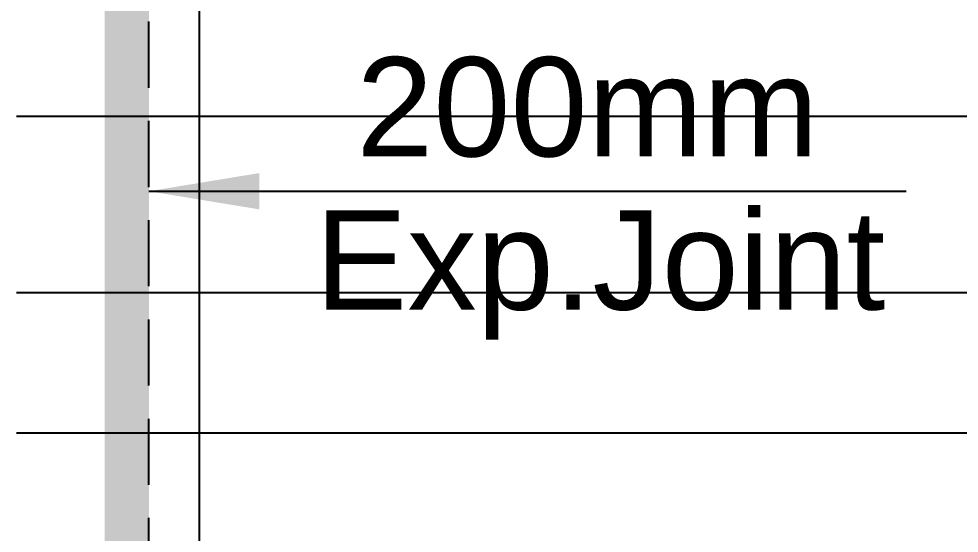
# Model space of a CAD drawing. Extents: x 7897917 to 8423973, y -6487334 to -6173396.
# Drawn here: x 8263473 to 8267735, y -6445639 to -6443308 of the extents above; entities that cross this region are included whole.
import ezdxf
from ezdxf.enums import TextEntityAlignment as Align

# ---------------------------------------------------------------- set-up
doc = ezdxf.new("R2010")
doc.units = 0
doc.header["$LTSCALE"] = 600
doc.header["$MEASUREMENT"] = 0
doc.linetypes.add('DASHED', pattern=[0.75, 0.5, -0.25])
doc.linetypes.add('HIDDEN', pattern=[0.375, 0.25, -0.125])
for name, color, linetype in [('Exp.Joint', 104, 'CONTINUOUS'), ('LINE', 8, 'CONTINUOUS'), ('S-Col-Hatch', 30, 'CONTINUOUS'), ('Walls', 7, 'CONTINUOUS'), ('WIN', 151, 'CONTINUOUS')]:
    doc.layers.add(name, color=color, linetype=linetype)
doc.styles.add('ARIAL', font='arial.ttf')
doc.styles.add('ROMANS', font='romans.shx')
doc.dimstyles.new('LA-Footing-dim', dxfattribs={"dimtxt": 300, "dimasz": 5, "dimexe": 25, "dimexo": 25, "dimgap": 5, "dimtad": 1, "dimdec": 0, "dimzin": 0, "dimdsep": 46, "dimtxsty": 'ROMANS', "dimblk": 'DOT', "dimcen": 0.09, "dimdle": 50, "dimclrd": 5, "dimclre": 5, "dimclrt": 6, "dimadec": 0, "dimazin": 0, "dimtfac": 1, "dimtdec": 0, "dimtix": 1, "dimtofl": 0, "dimtmove": 0, "dimatfit": 3, "dimfxl": 1, "dimtolj": 1, "dimtzin": 0, "dimarcsym": 0})

# ---------------------------------------------------------------- blocks, each defined once
blk = doc.blocks.new('A$C7FF54E45')
at = {"layer": 'S-Col-Hatch', "color": 8, "linetype": 'Continuous'}
for p, q in [((15530, -5125.4, -18.8), (-15530, -5125.4, -18.8)), ((-15530, -5923.2, -18.8), (15530, -5923.2, -18.8)), ((-15530, -6558.7, -18.8), (15530, -6558.7, -18.8))]:
    blk.add_line(p, q, dxfattribs=at)
blk = doc.blocks.new('_Dot')
at = {"layer": 'WIN', "color": 0, "linetype": 'ByBlock', "lineweight": -2}
blk.add_line((-0.5, 0), (-1, 0), dxfattribs=at)
at = {"layer": 'WIN', "color": 0, "linetype": 'ByBlock', "const_width": 0.5}
blk.add_lwpolyline([(-0.25, 0, 1), (0.25, 0, 1)], format="xyb", close=True, dxfattribs=at)

msp = doc.modelspace()

# ---------------------------------------------------------------- hatches: boundary and pattern name
at = {"layer": 'Exp.Joint', "linetype": 'HIDDEN'}
msp.add_hatch(color=256, dxfattribs=at).paths.add_polyline_path([(8264062.296, -6341281.903), (8263862.296, -6341281.903), (8263862.296, -6462283.74), (8264062.296, -6462283.74)])

# ---------------------------------------------------------------- linework, layer by layer
at = {"layer": 'Walls', "color": 8, "linetype": 'DASHED'}
msp.add_line((8264062.301, -6446770.105, 2.894), (8264062.301, -6439825.084, 2.894), dxfattribs=at)
at = {"layer": 'Walls', "color": 1}
msp.add_line((8264292.301, -6446770.058, 2.894), (8264292.301, -6439825.023, 2.894), dxfattribs=at)

# ---------------------------------------------------------------- block references
at = {"layer": 'LINE'}
msp.add_blockref('A$C7FF54E45', (8278992.256, -6438625.084, 8.216), dxfattribs=at)

# ---------------------------------------------------------------- texts
at = {"layer": 'Exp.Joint', "color": 7, "style": 'ARIAL'}
for s, p in [('200mm', (8266050.144, -6443931.553, 26.996)), ('Exp.Joint', (8266107.43, -6444626.232, 26.996))]:
    msp.add_text(s, height=450, dxfattribs=at).set_placement(p, align=Align.CENTER)

# ---------------------------------------------------------------- leaders
at = {"layer": 'Exp.Joint'}
msp.add_leader([(8264062.296, -6444089.199, 25.942), (8267495.071, -6444089.199, 25.942)], dimstyle='LA-Footing-dim', override={"dimasz": 500, "dimgap": 5, "dimtad": 0}, dxfattribs=at)

doc.saveas('drawing.dxf')
